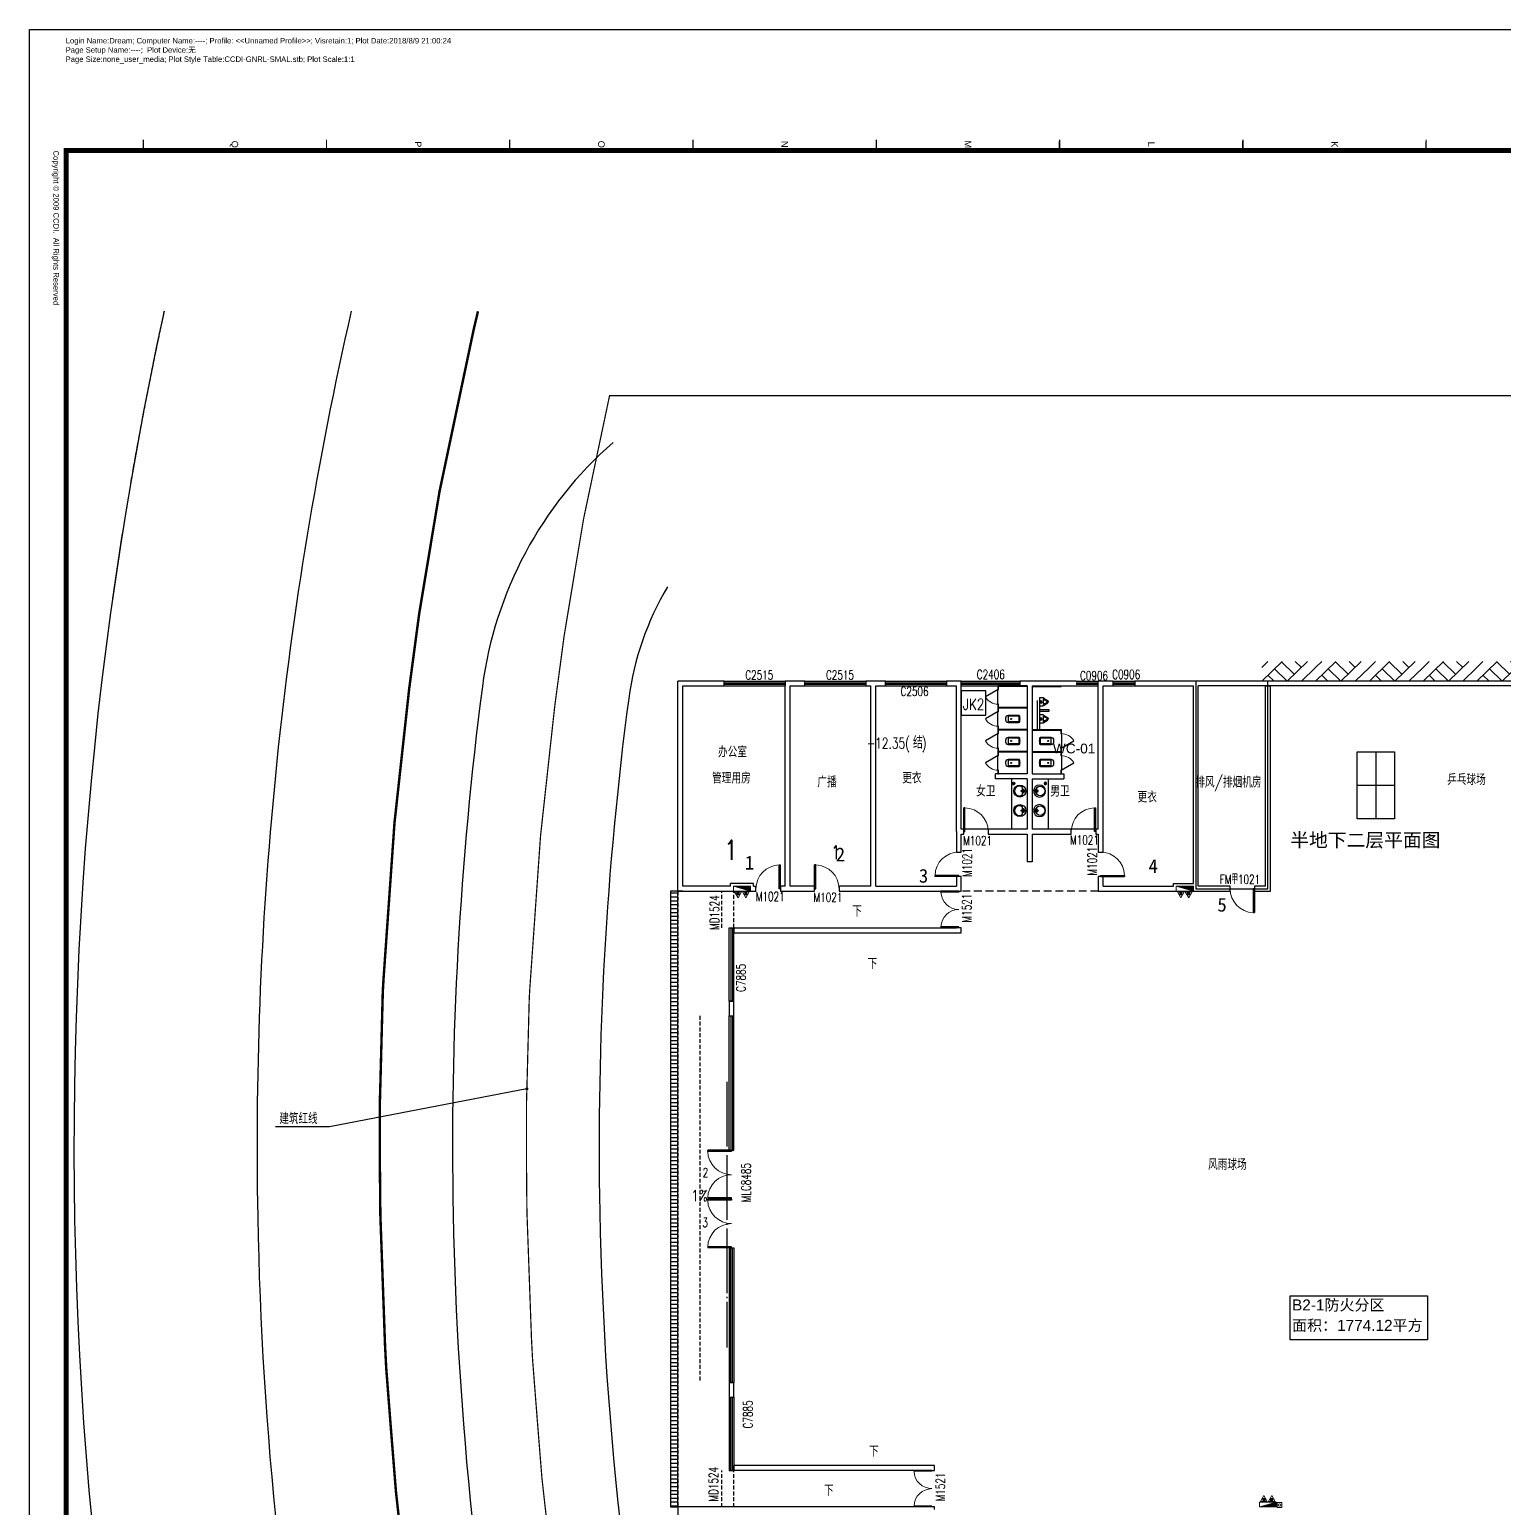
# Model space of a CAD drawing. Extents: x 447078 to 1776277, y 243534 to 519428.
# Drawn here: x 455770 to 516122, y 458683 to 519203 of the extents above; entities that cross this region are included whole.
import ezdxf
from ezdxf.enums import TextEntityAlignment as Align

# ---------------------------------------------------------------- set-up
doc = ezdxf.new("R2010")
doc.units = 0
doc.header["$LTSCALE"] = 1000
doc.header["$MEASUREMENT"] = 0
for name, pattern in [('$2$CCDID0GLB00001', [30, 26.5, -1.5, 0.5, -1.5]), ('ACAD_ISO04W100', [30.5, 24, -3, 0.5, -3]), ('BOUNDRY', [13.4, 10, -1, 0.2, -1, 0.2, -1]), ('DASHED', [19.05, 12.7, -6.35]), ('HIDDEN2', [4.7625, 3.175, -1.5875])]:
    doc.linetypes.add(name, pattern=pattern)
doc.layers.get('Defpoints').update_dxf_attribs({"color": 2, "lineweight": 15})
for name, color, linetype in [('$2$G-GRID', 1, '$2$CCDID0GLB00001'), ('A-AREA-FIRE', 40, 'Continuous'), ('A-DASH', 151, 'HIDDEN2'), ('A-DOOR', 2, 'Continuous'), ('A-DOOR-FIRE-IDEN', 2, 'Continuous'), ('A-DRAI', 61, 'Continuous'), ('A-FIXT', 211, 'Continuous'), ('A-HATH', 8, 'Continuous'), ('A-HIDN', 8, 'HIDDEN2'), ('A-ROAD', 4, 'Continuous'), ('A-SUMP', 1, 'Continuous'), ('A-WALL', 140, 'Continuous'), ('A-WIND', 2, 'Continuous'), ('A-WIND-IDEN', 4, 'Continuous'), ('DIM_LEAD', 3, 'Continuous'), ('G-0-XREF', 2, 'Continuous'), ('G-ANNO-NOTE', 80, 'Continuous'), ('LINE-BLDG', 3, 'BOUNDRY'), ('LINE-RED', 1, 'BOUNDRY'), ('P-设备房面积', 177, 'Continuous'), ('PUB_TEXT', 7, 'Continuous'), ('SITE-ROAD-CENT', 4, 'ACAD_ISO04W100'), ('图框CCDI_B0GA0+0.00$0$G-ANNO-TEXT', 33, 'Continuous'), ('图框CCDI_B0GA0+0.00$0$G-BORD', 3, 'Continuous'), ('球场', 33, 'Continuous')]:
    doc.layers.add(name, color=color, linetype=linetype)
for name, color, linetype, lineweight in [('P-AIRD-DRAI', 6, '人防排水', 50), ('P-COND', 151, '冷凝水', 50), ('P-HUDR-MISC', 13, 'Continuous', 25), ('P-HUDR-SILO', 71, 'Continuous', 20), ('体育文娱中心3F消火栓$0$P-HUDR-MISC', 13, 'Continuous', 20), ('洁具', 7, 'Continuous', 13)]:
    doc.layers.add(name, color=color, linetype=linetype, lineweight=lineweight)
doc.styles.add('_TCH_DIM', font='SIMPLEX', dxfattribs={"bigfont": 'GBCBIG'})
doc.styles.add('_TCH_WINDOW', font='SIMPLEX', dxfattribs={"height": 3.5, "bigfont": 'GBCBIG'})
doc.styles.add('CCDI_T_G01', font='')
doc.styles.add('CCDI_T_G02', font='simplex.shx', dxfattribs={"width": 0.8, "bigfont": 'zjdz.shx'})
doc.styles.add('CCDI_T_G03', font='')
doc.styles.add('DIM_FONT', font='txt', dxfattribs={"width": 0.8})
doc.styles.get("Standard").update_dxf_attribs({"font": 'simsun.ttc'})
doc.styles.add('图框CCDI_B0GA0+0.00$0$CCDI_T_G01', font='')
doc.styles.add('宋体－1', font='', dxfattribs={"width": 0.7})
doc.styles.get('CCDI_T_G01').set_extended_font_data('Arial')
doc.styles.get('CCDI_T_G03').set_extended_font_data('SimHei')
doc.styles.get('图框CCDI_B0GA0+0.00$0$CCDI_T_G01').set_extended_font_data('Arial')
doc.styles.get('宋体－1').set_extended_font_data('SimSun')
doc.linetypes.add('人防排水', pattern='A,46,["RFW",Standard,S=2,R=0,X=1.3,Y=-1],-8', length=54)
doc.linetypes.add('冷凝水', pattern='A,50,["N",Standard,S=2,R=0,X=1,Y=-1],-4', length=54)

# ---------------------------------------------------------------- blocks, each defined once
blk = doc.blocks.new('图框CCDI_B0GA0+0.00')
at = {"layer": 'Defpoints'}
blk.add_point((0, 0), dxfattribs=at)
at = {"layer": '图框CCDI_B0GA0+0.00$0$G-BORD'}
for p, q in [((3300, 38100), (3050, 38100)), ((3300, 38100), (3050, 38100)), ((3300, 33100), (3050, 33100)), ((3300, 33100), (3050, 33100)), ((3300, 28100), (3050, 28100)), ((3300, 28100), (3050, 28100))]:
    blk.add_line(p, q, dxfattribs=at)
blk.add_lwpolyline([(0, 84100), (118900, 84100), (118900, 0), (0, 0)], close=True, dxfattribs=at)
at = {"layer": '图框CCDI_B0GA0+0.00$0$G-BORD', "const_width": 140}
blk.add_lwpolyline([(3300, 83100), (117900, 83100), (117900, 1000), (3300, 1000)], close=True, dxfattribs=at)
at = {"layer": '图框CCDI_B0GA0+0.00$0$G-BORD', "const_width": 35}
for points in [[(3300, 38100), (3000, 38100)], [(3300, 33100), (3000, 33100)], [(3300, 28100), (3000, 28100)], [(3300, 23100), (3000, 23100)], [(3300, 18100), (3000, 18100)], [(3300, 13100), (3000, 13100)], [(3300, 8100), (3000, 8100)], [(3300, 3100), (3000, 3100)]]:
    blk.add_lwpolyline(points, dxfattribs=at)
at = {"layer": '图框CCDI_B0GA0+0.00$0$G-ANNO-TEXT', "style": '图框CCDI_B0GA0+0.00$0$CCDI_T_G01'}
for s, p in [('K', (3130, 35600)), ('L', (3130, 30600)), ('M', (3130, 25600)), ('N', (3130, 20600)), ('O', (3130, 15600)), ('P', (3130, 10600)), ('Q', (3130, 5600))]:
    blk.add_text(s, height=180, dxfattribs=at).set_placement(p, align=Align.MIDDLE_CENTER)
for s, p in [('Login Name:Dream; Computer Name:----; Profile: <<Unnamed Profile>>; Visretain:1; Plot Date:2018/8/9 21:00:24', (378, 985)), ('Page Size:none_user_media; Plot Style Table:CCDI-GNRL-SMAL.stb; Plot Scale:1:1', (883, 982)), ('Page Setup Name:----;  Plot Device:无', (631, 983))]:
    blk.add_text(s, height=150, rotation=90, dxfattribs=at).set_placement(p)
at = {"layer": '图框CCDI_B0GA0+0.00$0$G-ANNO-TEXT', "insert": (3300, 800), "char_height": 150, "width": 6667.42, "attachment_point": 1, "style": '图框CCDI_B0GA0+0.00$0$CCDI_T_G01'}
blk.add_mtext('{\\fArial|b0|i0|c0|p32;Copyright © 2009 CCDI.  All Rights Reserved}', dxfattribs=at)
blk = doc.blocks.new('M_E14')
at = {"layer": 'A-FIXT'}
blk.add_line((-116, -146), (109, -146), dxfattribs=at)
for points in [[(-185, 0), (-185, -10), (-165, -10)], [(-185, 0), (185, 0), (185, -10), (165, -10)], [(-137, -207), (-146, -194), (-153, -182), (-159, -172), (-163, -162), (-166, -154), (-168, -146), (-169, -139), (-170, -133), (-171, -127), (-172, -121), (-172, -115), (-173, -110), (-173, -104), (-173, -98), (-173, -92), (-173, -86), (-173, -79), (-173, -72), (-172, -64), (-171, -54), (-170, -44), (-168, -31), (-166, -17), (-164, -9)], [(-137, -207), (-135, -209), (-127, -217), (-120, -225), (-114, -232), (-109, -240), (-104, -247), (-100, -255), (-97, -262), (-93, -269), (-90, -277), (-87, -284), (-84, -291), (-81, -298), (-78, -304), (-75, -310), (-72, -316), (-69, -321), (-65, -325), (-62, -330), (-58, -334), (-54, -337), (-50, -341), (-45, -344), (-41, -346), (-37, -349), (-32, -351), (-27, -352), (-22, -354), (-17, -355), (-12, -355), (-11, -355)], [(128, -215), (126, -216), (117, -224), (110, -231), (104, -238), (98, -245), (93, -253), (88, -260), (84, -267), (80, -274), (77, -281), (73, -288), (70, -295), (67, -302), (64, -308), (60, -314), (57, -319), (53, -324), (49, -329), (46, -333), (42, -337), (37, -340), (33, -343), (29, -346), (24, -348), (19, -350), (15, -352), (10, -354), (-11, -355)], [(128, -215), (138, -202), (145, -191), (152, -180), (156, -171), (160, -163), (162, -156), (164, -149), (165, -142), (166, -136), (167, -130), (168, -125), (169, -119), (170, -114), (170, -108), (170, -102), (171, -96), (171, -89), (171, -82), (171, -73), (171, -64), (170, -53), (169, -41), (167, -27), (165, -10)], [(166, -14), (165, -9)]]:
    blk.add_lwpolyline(points, dxfattribs=at)
for radius in [47.3, 34.6, 22.1]:
    blk.add_circle((-4, -62), radius, dxfattribs=at)
for centre, radius, start, end in [((-387, -363), 346, 14.06156, 38.70013), ((-10, -276), 40.9, 183.65649, 351.93977), ((331, -366), 312, 135.28681, 164.39133)]:
    blk.add_arc(centre, radius, start, end, dxfattribs=at)
at = {"layer": 'A-FIXT', "width": 0.8, "flags": 9}
for tag in ['XSIZE', 'YSIZE']:
    blk.add_attdef(tag, (0, 0), '', height=0.5, dxfattribs=at)
blk = doc.blocks.new('2y2y2')
at = {"layer": 'A-FIXT'}
for p, q in [((-70, -133), (78, -108)), ((-64, -173), (-70, -133)), ((84, -148), (-64, -173)), ((0, 0), (20, -118)), ((27, -158), (47, -276)), ((78, -108), (84, -148))]:
    blk.add_line(p, q, dxfattribs=at)
for centre, radius in [((135, -119), 246), ((-15, -86), 26.7), ((2, -197), 26.7)]:
    blk.add_circle(centre, radius, dxfattribs=at)
blk.add_arc((160, -115), 197, 234.84289, 144.33755, dxfattribs=at)
at = {"layer": '洁具', "color": 8, "style": 'DIM_FONT', "text_generation_flag": 4, "width": 0.8, "flags": 9}
for tag in ['XSIZE', 'YSIZE']:
    blk.add_attdef(tag, (-109, -156), '', height=0.5, rotation=189.59022, dxfattribs=at)
blk = doc.blocks.new('DI LOU')
at = {"layer": 'A-FIXT'}
h = blk.add_hatch(dxfattribs=at)
h.set_pattern_fill('ANSI31', color=256, scale=10)
h.set_pattern_definition([(45, (-842091.153, -1894175.001), (-11.22532015, 11.22532015), [])])
h.paths.add_polyline_path([(-50, 0, 1), (50, 0, 1)])
blk.add_circle((0, 0), 50, dxfattribs=at)
blk = doc.blocks.new('$DorLib2D$00000002')
for p, q in [((-0.5, 0), (-0.5, 0.4875)), ((-0.475, 0.4875), (-0.5, 0.4875)), ((-0.475, 0), (-0.475, 0.4875)), ((0.475, 0), (0.475, 0.4875)), ((0.475, 0.4875), (0.5, 0.4875)), ((0.5, 0), (0.5, 0.4875)), ((-0.5, 0), (-0.475, 0)), ((0.5, 0), (0.475, 0))]:
    blk.add_line(p, q)
at = {"lineweight": 13}
for centre, start, end in [((-0.4875, 0), 0, 88.53072), ((0.4875, 0), 91.46928, 180)]:
    blk.add_arc(centre, 0.4875, start, end, dxfattribs=at)
blk = doc.blocks.new('$TCHSYS$WIN2D')
for p, q in [((-0.5, 0.5), (0.5, 0.5)), ((-0.5, 0.5), (-0.5, -0.5)), ((0.5, 0.5), (0.5, -0.5)), ((0.5, 0.167), (-0.5, 0.167)), ((0.5, -0.167), (-0.5, -0.167)), ((-0.5, -0.5), (0.5, -0.5))]:
    blk.add_line(p, q)
blk = doc.blocks.new('$DorLib2D$00000001')
for p, q in [((0.45, 0.975), (0.5, 0.975)), ((0.45, 0), (0.45, 0.975)), ((0.5, 0), (0.5, 0.975)), ((0.5, 0), (0.45, 0))]:
    blk.add_line(p, q)
at = {"lineweight": 13}
blk.add_arc((0.475, 0), 0.975, 91.46928, 180, dxfattribs=at)
blk = doc.blocks.new('$lvtry$00000200')
at = {"color": 0}
for p, q in [((-110, -40, 0), (-110, -470, 0)), ((100, -30, 0), (-100, -30, 0)), ((110, -470, 0), (110, -40, 0))]:
    blk.add_line(p, q, dxfattribs=at)
at = {"color": 0, "elevation": 0}
blk.add_lwpolyline([(100, 0), (-100, 0, 0.414214), (-140, -40), (-140, -480, 0.414214), (-30, -590), (30, -590, 0.414214), (140, -480), (140, -40, 0.414214)], format="xyb", close=True, dxfattribs=at)
blk.add_lwpolyline([(140, -470), (-140, -470)], dxfattribs=at)
at = {"color": 0}
blk.add_circle((0, -359, 0), 20, dxfattribs=at)
for centre, start, end in [((-100, -40, 0), 90, 180), ((100, -40, 0), 0, 90)]:
    blk.add_arc(centre, 10, start, end, dxfattribs=at)
for p in [(0, 0), (0, -359, 0)]:
    blk.add_point(p, dxfattribs=at)
blk = doc.blocks.new('$TCHSYS$APDOOR2D')
blk.add_line((0.5, 0), (0, 0.87))
at = {"lineweight": 13}
blk.add_arc((0.5, 0), 1, 120, 180, dxfattribs=at)
blk = doc.blocks.new('$LinePat$素土夯实')
at = {"color": 0}
for p, q in [((0, -210), (210, 0)), ((120, -300), (420, 0)), ((420, 0), (608, -188)), ((495, -300), (795, 0)), ((615, 0), (705, -90)), ((210, -210), (300, -300)), ((315, -105), (502, -293)), ((705, -300), (795, -210))]:
    blk.add_line(p, q, dxfattribs=at)
blk = doc.blocks.new('A$C7A4A6D2E')
at = {"layer": 'P-HUDR-SILO', "ltscale": 0.1}
for p, q in [((200, 200), (0, 200)), ((0, 200), (0, 0)), ((200, 0), (0, 0)), ((200, 200), (200, 0))]:
    blk.add_line(p, q, dxfattribs=at)
blk.add_circle((100, 100), 50, dxfattribs=at)
blk = doc.blocks.new('体育文娱中心3F消火栓$0$A$C59133534')
at = {"layer": '体育文娱中心3F消火栓$0$P-HUDR-MISC', "ltscale": 5}
blk.add_hatch(color=256, dxfattribs=at).paths.add_polyline_path([(50, 0), (-650, 200), (-650, 0)])
at = {"layer": '体育文娱中心3F消火栓$0$P-HUDR-MISC'}
h = blk.add_hatch(dxfattribs=at)
h.set_pattern_fill('JIS_WOOD', color=256, scale=20, style=0)
h.set_pattern_definition([(45, (39.371, -152.983), (-10, 10), [])])
h.paths.add_polyline_path([(-410.5, 259), (-410.5, 350), (-501.5, 350), (-501.5, 259)])
h = blk.add_hatch(dxfattribs=at)
h.set_pattern_fill('JIS_WOOD', color=256, scale=20, style=0)
h.set_pattern_definition([(45, (360.371, -152.983), (-10, 10), [])])
h.paths.add_polyline_path([(-89.5, 259), (-89.5, 350), (-180.5, 350), (-180.5, 259)])
for p, q in [((-650, 200), (50, 0)), ((-456, 469), (-595, 228)), ((-595, 228), (-317, 228)), ((-501.5, 259), (-501.5, 350)), ((-501.5, 350), (-410.5, 350)), ((-501.5, 259), (-410.5, 259)), ((-456, 469), (-317, 228)), ((-410.5, 259), (-410.5, 350)), ((-135, 469), (-274, 228)), ((-274, 228), (4, 228)), ((-180.5, 259), (-180.5, 350)), ((-180.5, 350), (-89.5, 350)), ((-180.5, 259), (-89.5, 259)), ((-135, 469), (4, 228)), ((-89.5, 259), (-89.5, 350))]:
    blk.add_line(p, q, dxfattribs=at)
at = {"layer": '体育文娱中心3F消火栓$0$P-HUDR-MISC', "ltscale": 5}
blk.add_lwpolyline([(-650, 200), (50, 200), (50, 0), (-650, 0)], close=True, dxfattribs=at)
blk = doc.blocks.new('地下二层消火栓')
at = {"layer": 'P-HUDR-MISC', "ltscale": 0.1, "rotation": 180}
for p in [(2230, 100600), (20350, 100600)]:
    blk.add_blockref('体育文娱中心3F消火栓$0$A$C59133534', p, dxfattribs=at)
at = {"layer": 'P-HUDR-MISC', "ltscale": 0.1, "xscale": -1}
blk.add_blockref('体育文娱中心3F消火栓$0$A$C59133534', (23750, 75200), dxfattribs=at)

msp = doc.modelspace()

# ---------------------------------------------------------------- hatches: boundary and pattern name
at = {"layer": 'A-DRAI'}
h = msp.add_hatch(dxfattribs=at)
h.set_pattern_fill('ANSI31', color=256, scale=100, angle=135)
h.set_pattern_definition([(180, (-0.008, 0.002), (-1e-14, -158.75), [])])
edge = h.paths.add_edge_path()
edge.add_line((482295.6, 483941.4), (481995.6, 483941.4))
edge.add_line((481995.6, 483941.4), (481995.6, 458741.4))
edge.add_line((481995.6, 458741.4), (482295.6, 458741.4))
edge.add_line((482295.6, 458741.4), (482295.6, 483941.4))

# ---------------------------------------------------------------- linework, layer by layer
at = {"layer": '$2$G-GRID', "ltscale": 0.1}
msp.add_lwpolyline([(484295.6, 476141.4), (484295.6, 465268.1)], dxfattribs=at)
at = {"layer": 'A-AREA-FIRE'}
msp.add_lwpolyline([(507350, 467376.5), (512969, 467376.5), (512969, 465578.5), (507350, 465578.5)], close=True, dxfattribs=at)
at = {"layer": 'A-DASH', "ltscale": 0.1}
msp.add_lwpolyline([(499495.6, 483941.4), (493895.6, 483941.4)], dxfattribs=at)
at = {"layer": 'A-DOOR'}
for p, q in [((494995.6, 486481.4), (493995.6, 486481.4)), ((499395.6, 486481.4), (498395.6, 486481.4))]:
    msp.add_line(p, q, dxfattribs=at)
at = {"layer": 'A-DRAI'}
msp.add_lwpolyline([(482295.6, 483941.4), (481995.6, 483941.4), (481995.6, 458741.4), (482295.6, 458741.4), (482295.6, 483941.4)], dxfattribs=at)
at = {"layer": 'A-FIXT'}
for p, q in [((496595.6, 492341.4), (495395.6, 492341.4)), ((495395.6, 492341.4), (495395.6, 492191.4)), ((495395.6, 492191.4), (495420.6, 492191.4)), ((496595.6, 492316.4), (495420.6, 492316.4)), ((495420.6, 492191.4), (495420.6, 492316.4)), ((496595.6, 492316.4), (496595.6, 492341.4)), ((496795.6, 492341.4), (497983.1, 492341.4)), ((496795.6, 492341.4), (496795.6, 492316.4)), ((496795.6, 492316.4), (497983.1, 492316.4)), ((497983.1, 492341.4), (497983.1, 492316.4)), ((495420.6, 491591.4), (495395.6, 491591.4)), ((495395.6, 491591.4), (495395.6, 491441.4)), ((495395.6, 491441.4), (495395.6, 491291.4)), ((495420.6, 491453.9), (495420.6, 491591.4)), ((496595.6, 491453.9), (495420.6, 491453.9)), ((496595.6, 491428.9), (495420.6, 491428.9)), ((495420.6, 491291.4), (495420.6, 491428.9)), ((496595.6, 491428.9), (496595.6, 491453.9)), ((495395.6, 491291.4), (495420.6, 491291.4)), ((495420.6, 490691.4), (495395.6, 490691.4)), ((495395.6, 490691.4), (495395.6, 490541.4)), ((495395.6, 490541.4), (495395.6, 490391.4)), ((495395.6, 490391.4), (495420.6, 490391.4)), ((495420.6, 490553.9), (495420.6, 490691.4)), ((496595.6, 490553.9), (495420.6, 490553.9)), ((496595.6, 490528.9), (495420.6, 490528.9)), ((495420.6, 490391.4), (495420.6, 490528.9)), ((496595.6, 490528.9), (496595.6, 490553.9)), ((496795.6, 490553.9), (497995.6, 490553.9)), ((496795.6, 490553.9), (496795.6, 490528.9)), ((496795.6, 490528.9), (497970.6, 490528.9)), ((497970.6, 490528.9), (497970.6, 490391.4)), ((497970.6, 490391.4), (497995.6, 490391.4)), ((497995.6, 490391.4), (497995.6, 490553.9)), ((495420.6, 489791.4), (495395.6, 489791.4)), ((495395.6, 489791.4), (495395.6, 489641.4)), ((495395.6, 489641.4), (495395.6, 489491.4)), ((495420.6, 489653.9), (495420.6, 489791.4)), ((496595.6, 489653.9), (495420.6, 489653.9)), ((496595.6, 489628.9), (495420.6, 489628.9)), ((495420.6, 489491.4), (495420.6, 489628.9)), ((496595.6, 489628.9), (496595.6, 489653.9)), ((496795.6, 489653.9), (497970.6, 489653.9)), ((496795.6, 489653.9), (496795.6, 489628.9)), ((496795.6, 489628.9), (497970.6, 489628.9)), ((497995.6, 489791.4), (497970.6, 489791.4)), ((497970.6, 489791.4), (497970.6, 489653.9)), ((497970.6, 489628.9), (497970.6, 489491.4)), ((497995.6, 489641.4), (497995.6, 489791.4)), ((497995.6, 489491.4), (497995.6, 489641.4)), ((495395.6, 489491.4), (495420.6, 489491.4)), ((497970.6, 489491.4), (497995.6, 489491.4)), ((495420.6, 488891.4), (495395.6, 488891.4)), ((495395.6, 488891.4), (495395.6, 488741.4)), ((495395.6, 488741.4), (495420.6, 488741.4)), ((495420.6, 488741.4), (495420.6, 488891.4)), ((495945.6, 488541.4), (495945.6, 486481.4)), ((497445.6, 488541.4), (497445.6, 486481.4)), ((497995.6, 488891.4), (497970.6, 488891.4)), ((497970.6, 488891.4), (497970.6, 488741.4)), ((497970.6, 488741.4), (497995.6, 488741.4)), ((497995.6, 488741.4), (497995.6, 488891.4))]:
    msp.add_line(p, q, dxfattribs=at)
for points in [[(495395.6, 491591.4), (495395.6, 492191.4)], [(496995.6, 491741.4), (496995.6, 490553.9)], [(497095.6, 491741.4), (497095.6, 490553.9)], [(495395.6, 490691.4), (495395.6, 491291.4)], [(495395.6, 489791.4), (495395.6, 490391.4)], [(497995.6, 490391.4), (497995.6, 489791.4)], [(495395.6, 488891.4), (495395.6, 489491.4)], [(497995.6, 489491.4), (497995.6, 488891.4)]]:
    msp.add_lwpolyline(points, dxfattribs=at)
at = {"layer": 'A-FIXT', "elevation": 0}
msp.add_lwpolyline([(497095.6, 491316.4), (497495.6, 491316.4), (497495.6, 491366.4), (497095.6, 491366.4)], dxfattribs=at)
at = {"layer": 'A-FIXT'}
for points in [[(494444.1, 489152.6, 0, 0, 0), (494793, 488866.6, 60, 0, 0), (494932.2, 488752.5, 0, 0, 0)], [(499110.8, 489496.5, 0, 0, 0), (498761.8, 489210.5, 60, 0, 0), (498622.6, 489096.4, 0, 0, 0)], [(495337.9, 487803.4, 0, 0, 0), (495689.8, 488085.8, 60, 0, 0), (495830.2, 488198.4, 0, 0, 0)], [(498036.1, 487803.4, 0, 0, 0), (497684.2, 488085.8, 60, 0, 0), (497543.8, 488198.4, 0, 0, 0)], [(483630, 471118.1, 0, 0, 0), (482612.3, 471118.1, 60, 0, 0), (482432.3, 471118.1, 0, 0, 0)]]:
    msp.add_lwpolyline(points, format="xyseb", dxfattribs=at)
at = {"layer": 'A-HIDN', "ltscale": 0.05}
for p, q in [((484095.6, 482441.4), (484095.6, 483941.4)), ((484595.6, 482441.4), (484595.6, 483941.4)), ((484095.6, 458741.4), (484095.6, 460241.4)), ((484595.6, 458741.4), (484595.6, 460241.4))]:
    msp.add_line(p, q, dxfattribs=at)
for points in [[(482295.6, 483941.4), (482295.9, 458741.4)], [(483195.6, 478841.4), (483195.6, 463841.4)]]:
    msp.add_lwpolyline(points, dxfattribs=at)
at = {"layer": 'A-ROAD'}
msp.add_lwpolyline([(461275.9, 507674.3, 0.1391346), (466671.5, 420212.5)], format="xyb", dxfattribs=at)
for centre, radius, start, end in [((618289, 473521.2), 153211.6, 167.119702, 181.089959), ((490164.2, 490244.3), 16000, 131.107622, 172.563694), ((492181.4, 490244.3), 12000, 149.137437, 172.446105), ((618289, 473521.2), 145211.6, 172.563694, 181.110137), ((618289, 473521.2), 139211.6, 172.446105, 181.11829), ((618289, 473521.2), 153211.6, 181.089959, 190.888343), ((618289, 473521.2), 145211.6, 181.110137, 190.972426), ((618289, 473521.2), 139211.6, 181.11829, 192.202691)]:
    msp.add_arc(centre, radius, start, end, dxfattribs=at)
at = {"layer": 'A-SUMP'}
msp.add_lwpolyline([(493895.6, 492141.4), (493895.6, 491141.4), (494895.6, 491141.4), (494895.6, 492141.4)], close=True, dxfattribs=at)
at = {"layer": 'A-WALL'}
for p, q in [((482295.6, 483941.4), (482295.6, 492541.4)), ((484195.6, 492541.4), (482295.6, 492541.4)), ((482495.6, 484141.4), (482495.6, 492341.4)), ((482495.6, 492341.4), (484195.6, 492341.4)), ((484195.6, 492341.4), (484195.6, 492541.4)), ((486795.6, 492541.4), (486695.6, 492541.4)), ((486695.6, 492541.4), (486695.6, 492341.4)), ((486695.6, 484141.4), (486695.6, 492341.4)), ((487495.6, 492541.4), (486795.6, 492541.4)), ((486895.6, 484141.4), (486895.6, 492341.4)), ((486895.6, 492341.4), (487495.6, 492341.4)), ((487495.6, 492341.4), (487495.6, 492541.4)), ((487495.6, 492341.4), (487495.6, 492541.4)), ((490295.6, 492541.4), (489995.6, 492541.4)), ((489995.6, 492541.4), (489995.6, 492341.4)), ((489995.6, 492341.4), (490195.6, 492341.4)), ((490195.6, 484141.4), (490195.6, 492341.4)), ((490795.6, 492541.4), (490295.6, 492541.4)), ((490395.6, 484141.4), (490395.6, 492341.4)), ((490395.6, 492341.4), (490795.6, 492341.4)), ((490795.6, 492341.4), (490795.6, 492541.4)), ((493795.6, 492541.4), (493295.6, 492541.4)), ((493295.6, 492541.4), (493295.6, 492341.4)), ((493295.6, 492341.4), (493695.6, 492341.4)), ((493695.6, 486381.4), (493695.6, 492341.4)), ((493895.6, 492541.4), (493795.6, 492541.4)), ((493895.6, 492341.4), (493895.6, 492541.4)), ((493895.6, 486481.4), (493895.6, 492341.4)), ((496695.6, 492541.4), (496295.6, 492541.4)), ((496295.6, 492541.4), (496295.6, 492341.4)), ((496295.6, 492341.4), (496595.6, 492341.4)), ((496595.6, 492341.4), (496595.6, 488741.4)), ((498595.6, 492541.4), (496695.6, 492541.4)), ((496795.6, 492341.4), (498595.6, 492341.4)), ((496795.6, 492341.4), (496795.6, 488741.4)), ((500095.6, 492541.4), (499495.6, 492541.4)), ((499495.6, 486481.4), (499495.6, 492541.4)), ((499695.6, 492341.4), (500095.6, 492341.4)), ((499695.6, 486381.4), (499695.6, 492341.4)), ((500095.6, 492541.4), (500095.6, 492341.4)), ((503495.6, 492541.4), (500995.6, 492541.4)), ((501095.6, 492541.4), (500995.6, 492541.4)), ((500995.6, 492541.4), (500995.6, 492341.4)), ((500995.6, 492341.4), (503395.6, 492341.4)), ((503395.6, 484261.4), (503395.6, 492341.4)), ((522695.6, 492541.4), (503495.6, 492541.4)), ((503595.6, 484141.4), (503595.6, 492341.4)), ((522595.6, 492341.4), (503595.6, 492341.4)), ((506345.6, 484141.4), (506345.6, 492341.4)), ((506345.6, 492341.4), (506545.6, 492341.4)), ((506545.6, 483941.4), (506545.6, 492341.4)), ((496595.6, 488741.4), (495295.6, 488741.4)), ((495295.6, 488541.4), (495295.6, 488741.4)), ((496595.6, 488541.4), (495295.6, 488541.4)), ((496595.6, 488541.4), (496595.6, 486481.4)), ((496795.6, 488741.4), (498095.6, 488741.4)), ((496795.6, 488541.4), (496795.6, 486481.4)), ((496795.6, 488541.4), (498095.6, 488541.4)), ((498095.6, 488741.4), (498095.6, 488541.4)), ((493695.6, 486381.4), (493695.6, 485541.4)), ((493995.6, 486481.4), (493895.6, 486481.4)), ((493895.6, 486281.4), (493995.6, 486281.4)), ((493895.6, 485541.4), (493895.6, 486281.4)), ((493995.6, 486281.4), (493995.6, 486481.4)), ((496595.6, 486481.4), (494995.6, 486481.4)), ((494995.6, 486481.4), (494995.6, 486281.4)), ((494995.6, 486281.4), (496595.6, 486281.4)), ((496595.6, 486281.4), (496595.6, 485141.4)), ((498395.6, 486481.4), (496795.6, 486481.4)), ((496795.6, 486281.4), (498395.6, 486281.4)), ((496795.6, 486281.4), (496795.6, 485141.4)), ((498395.6, 486281.4), (498395.6, 486481.4)), ((499495.6, 486481.4), (499395.6, 486481.4)), ((499395.6, 486481.4), (499395.6, 486281.4)), ((499395.6, 486281.4), (499495.6, 486281.4)), ((499495.6, 486281.4), (499495.6, 485541.4)), ((499695.6, 485541.4), (499695.6, 486381.4)), ((493695.6, 485541.4), (493895.6, 485541.4)), ((499495.6, 485541.4), (499695.6, 485541.4)), ((496795.6, 485141.4), (496595.6, 485141.4)), ((485395.6, 484261.4), (484455.6, 484261.4)), ((484455.6, 484141.4), (484455.6, 484261.4)), ((485395.6, 484141.4), (485395.6, 484261.4)), ((493895.6, 484541.4), (493695.6, 484541.4)), ((493695.6, 484541.4), (493695.6, 484141.4)), ((493895.6, 484041.4), (493895.6, 484541.4)), ((499695.6, 484541.4), (499495.6, 484541.4)), ((499495.6, 484541.4), (499495.6, 483941.4)), ((499695.6, 484141.4), (499695.6, 484541.4)), ((502575.6, 484261.4), (503395.6, 484261.4)), ((502575.6, 484141.4), (502575.6, 484261.4)), ((482295.6, 483941.4), (482295.6, 483941.4)), ((482495.6, 483941.4), (482295.6, 483941.4)), ((482295.6, 483941.4), (485495.6, 483941.4)), ((484455.6, 484141.4), (482495.6, 484141.4)), ((482495.6, 483941.4), (482495.6, 483941.4)), ((485395.6, 484141.4), (485495.6, 484141.4)), ((485495.6, 483941.4), (485495.6, 484141.4)), ((486695.6, 484141.4), (486495.6, 484141.4)), ((486495.6, 484141.4), (486495.6, 483941.4)), ((486495.6, 483941.4), (486795.6, 483941.4)), ((486795.6, 483941.4), (487895.6, 483941.4)), ((487895.6, 484141.4), (486895.6, 484141.4)), ((487895.6, 483941.4), (487895.6, 484141.4)), ((490195.6, 484141.4), (488895.6, 484141.4)), ((488895.6, 484141.4), (488895.6, 483941.4)), ((488895.6, 483941.4), (490295.6, 483941.4)), ((490295.6, 483941.4), (493695.6, 483941.4)), ((490395.6, 484141.4), (493695.6, 484141.4)), ((493695.6, 483941.4), (493895.6, 483941.4)), ((493895.6, 483941.4), (493895.6, 484041.4)), ((499495.6, 483941.4), (503495.6, 483941.4)), ((499695.6, 484141.4), (502575.6, 484141.4)), ((503495.6, 483941.4), (504895.6, 483941.4)), ((504895.6, 484141.4), (503595.6, 484141.4)), ((504895.6, 483941.4), (504895.6, 484141.4)), ((506345.6, 484141.4), (505895.6, 484141.4)), ((505895.6, 484141.4), (505895.6, 483941.4)), ((505895.6, 483941.4), (506545.6, 483941.4)), ((484395.6, 482441.4), (484595.6, 482441.4)), ((484595.6, 482441.4), (493695.6, 482441.4)), ((484595.6, 482441.4), (484595.6, 482241.4)), ((493895.6, 482441.4), (493695.6, 482441.4)), ((493895.6, 482241.4), (493895.6, 482441.4)), ((484595.6, 482241.4), (493895.6, 482241.4)), ((484395.6, 479441.4), (484395.6, 478841.4)), ((484595.6, 479441.4), (484395.6, 479441.4)), ((484595.6, 478841.4), (484595.6, 479441.4)), ((484395.6, 478841.4), (484595.6, 478841.4)), ((484395.6, 463841.4), (484395.6, 463241.4)), ((484595.6, 463841.4), (484395.6, 463841.4)), ((484595.6, 463241.4), (484595.6, 463841.4)), ((484395.6, 463241.4), (484595.6, 463241.4)), ((484395.6, 460241.4), (484595.6, 460241.4)), ((492795.6, 460441.4), (484595.6, 460441.4)), ((484595.6, 460241.4), (484595.6, 460441.4)), ((492595.6, 460241.4), (484595.6, 460241.4)), ((492595.6, 460241.4), (492795.6, 460241.4)), ((492795.6, 460241.4), (492795.6, 460441.4)), ((492595.6, 458741.4), (482295.6, 458741.4)), ((482295.6, 458741.4), (482295.6, 451041.4)), ((492795.6, 458741.4), (492595.6, 458741.4)), ((492795.6, 458641.4), (492795.6, 458741.4))]:
    msp.add_line(p, q, dxfattribs=at)
at = {"layer": 'A-WIND'}
for p, q in [((484195.6, 492541.4), (486695.6, 492541.4)), ((484195.6, 492474.7), (486695.6, 492474.7)), ((484195.6, 492408.1), (486695.6, 492408.1)), ((484195.6, 492341.4), (486695.6, 492341.4)), ((487495.6, 492541.4), (489995.6, 492541.4)), ((487495.6, 492474.7), (489995.6, 492474.7)), ((487495.6, 492408.1), (489995.6, 492408.1)), ((487495.6, 492341.4), (489995.6, 492341.4)), ((490795.6, 492541.4), (493295.6, 492541.4)), ((490795.6, 492474.7), (493295.6, 492474.7)), ((490795.6, 492408.1), (493295.6, 492408.1)), ((490795.6, 492341.4), (493295.6, 492341.4)), ((493895.6, 492541.4), (496295.6, 492541.4)), ((493895.6, 492474.7), (496295.6, 492474.7)), ((493895.6, 492408.1), (496295.6, 492408.1)), ((493895.6, 492341.4), (496295.6, 492341.4)), ((498595.6, 492541.4), (499495.6, 492541.4)), ((498595.6, 492474.7), (499495.6, 492474.7)), ((498595.6, 492408.1), (499495.6, 492408.1)), ((498595.6, 492341.4), (499495.6, 492341.4)), ((500095.6, 492541.4), (500995.6, 492541.4)), ((500095.6, 492474.7), (500995.6, 492474.7)), ((500095.6, 492408.1), (500995.6, 492408.1)), ((500095.6, 492341.4), (500995.6, 492341.4))]:
    msp.add_line(p, q, dxfattribs=at)
at = {"layer": 'DIM_LEAD'}
for p, q in [((476120.7, 475853.5), (468048.9, 474302.4)), ((468048.9, 474302.4), (465834.1, 474302.4))]:
    msp.add_line(p, q, dxfattribs=at)
at = {"layer": 'DIM_LEAD', "const_width": 60}
msp.add_lwpolyline([(476150.1, 475859.2, 1), (476091.2, 475847.9, 1)], format="xyb", close=True, dxfattribs=at)
at = {"layer": 'LINE-BLDG', "ltscale": 0.1, "const_width": 50}
msp.add_lwpolyline([(530444.6, 504220.5), (479503.2, 504220.5), (478440.2, 499178.9), (477647.2, 494410.9), (477259.3, 491506.8), (476679.8, 486213.4), (476240.6, 479967.3), (476218.2, 479579.2), (476120.5, 475847.5), (476102.7, 475216), (476102.7, 472878.4), (476121.7, 470835.9), (476307.2, 465662.5), (476350.8, 464816.1), (476524.3, 462570.8), (476736.1, 459923.2), (477085.1, 456801.7)], dxfattribs=at)
at = {"layer": 'LINE-RED', "ltscale": 0.1, "const_width": 100}
msp.add_lwpolyline([(474119.3, 507674.3), (473943.9, 506930.5), (472543.9, 500290.5), (471713.9, 495300.5), (471303.9, 492230.5), (470703.9, 486750.5), (470253.9, 480350.5), (470223.9, 479830.5), (470123.9, 476010.5), (470103.9, 475300.5), (470103.9, 472850.5), (470123.9, 470700.5), (470313.9, 465400.5), (470363.9, 464430.5), (470363.9, 464430.5), (470543.9, 462100.5), (470763.9, 459350.5), (471123.9, 456130.5)], dxfattribs=at)
at = {"layer": 'P-设备房面积'}
msp.add_lwpolyline([(503495.6, 484041.4), (506445.6, 484041.4), (506445.6, 492541.4), (503495.6, 492541.4)], close=True, dxfattribs=at)
at = {"layer": 'SITE-ROAD-CENT', "ltscale": 0.3}
msp.add_lwpolyline([(461275.9, 507674.3, 0.0186099), (459165.1, 495918.9, 0.0186099)], format="xyb", dxfattribs=at)
at = {"layer": '球场'}
msp.add_line((510858.1, 489641.4, 0), (510858.1, 486901.4, 0), dxfattribs=at)
at = {"layer": '球场', "linetype": 'DASHED'}
msp.add_line((511620.6, 488271.4, 0), (510095.6, 488271.4, 0), dxfattribs=at)
at = {"layer": '球场', "elevation": 0}
msp.add_lwpolyline([(511620.6, 489641.4), (511620.6, 486901.4), (510095.6, 486901.4), (510095.6, 489641.4)], close=True, dxfattribs=at)

# ---------------------------------------------------------------- block references
at = {"layer": 'A-DOOR'}
for name, p, xscale, yscale, zscale, rotation in [('$DorLib2D$00000001', (494495.6, 486381.4), -1000, 1000, -1000, 359.9999999977079), ('$DorLib2D$00000001', (498895.6, 486381.4), -1000, -1000, -1000, 180.0000000022921), ('$DorLib2D$00000001', (493795.6, 485041.4), -1000, 1000, -1000, 89.99999999770789), ('$DorLib2D$00000001', (499595.6, 485041.4), -1000, -1000, -1000, 90.00000000229211), ('$DorLib2D$00000001', (485995.6, 484041.4), -1000, -1000, -1000, 180.0000000022921), ('$DorLib2D$00000001', (488395.6, 484041.4), -1000, 1000, -1000, 359.9999999977079), ('$DorLib2D$00000002', (493795.6, 483191.4), -1500, 1500, -1500, 89.99998872325096), ('$DorLib2D$00000001', (505395.6, 484041.4), 1000, -1000, 1000, 359.9999999913503), ('$DorLib2D$00000002', (484495.6, 472341.4), 2000, -2000, 2000, 270.0000000170593), ('$DorLib2D$00000002', (484495.6, 470341.4), 2000, -2000, 2000, 270.0000000170593), ('$DorLib2D$00000002', (492695.6, 459491.4), 1500, -1500, 1500, 269.9999949435531)]:
    msp.add_blockref(name, p, dxfattribs=dict(at, xscale=xscale, yscale=yscale, zscale=zscale, rotation=rotation))
at = {"layer": 'A-FIXT', "xscale": -600, "yscale": -600, "zscale": 25}
for p, rotation in [((495408.1, 491891.4), 270.000000008434), ((495408.1, 490991.4), 270.000000008434), ((495408.1, 490091.4), 270.000000008434), ((497983.1, 490091.4), 90.00000000843399), ((495408.1, 489191.4), 270.000000008434), ((497983.1, 489191.4), 90.00000000843399)]:
    msp.add_blockref('$TCHSYS$APDOOR2D', p, dxfattribs=dict(at, rotation=rotation))
at = {"layer": 'A-FIXT', "xscale": -1, "rotation": 90}
for p in [(497095.6, 491687.3, 0), (497095.6, 490987.3, 0)]:
    msp.add_blockref('M_E14', p, dxfattribs=at)
at = {"layer": 'A-FIXT'}
for p, rotation in [((496295.6, 490991.4, 0), 270.0000000084366), ((496295.6, 490091.4, 0), 270.0000000084366), ((497095.6, 490091.4, 0), 90.00000000843669), ((496295.6, 489191.4, 0), 270.0000000084366), ((497095.6, 489191.4, 0), 90.00000000843669)]:
    msp.add_blockref('$lvtry$00000200', p, dxfattribs=dict(at, rotation=rotation))
at = {"layer": 'A-FIXT', "extrusion": (0, 0, -1), "xscale": -1, "zscale": -1, "rotation": 60.29910538683789}
msp.add_blockref('DI LOU', (-496037, 488351.2), dxfattribs=at)
at = {"layer": 'A-FIXT', "extrusion": (0, 0, -1), "zscale": -1, "rotation": 299.7008946131621}
msp.add_blockref('DI LOU', (-497337, 488351.2), dxfattribs=at)
at = {"layer": 'A-HATH', "xscale": 2.767294352193545, "yscale": 2.666666666666667, "zscale": 2.666666666666667, "rotation": 179.9999979087693}
for p in [(508395.6, 492541.4), (510595.6, 492541.4), (512795.6, 492541.4), (514995.6, 492541.4), (517195.6, 492541.4)]:
    msp.add_blockref('$LinePat$素土夯实', p, dxfattribs=at)
at = {"layer": 'A-WIND', "yscale": -200, "rotation": 270.0000000170593}
for p, xscale, zscale in [((484495.6, 480941.4), -3000.000053115247, -3000.000053115247), ((484495.6, 476091.4), -5499.999965811119, -5499.999965811119), ((484495.6, 466591.4), 5499.99999087202, 5499.99999087202), ((484495.6, 461741.4), 2999.99994826701, 2999.99994826701)]:
    msp.add_blockref('$TCHSYS$WIN2D', p, dxfattribs=dict(at, xscale=xscale, zscale=zscale))
at = {"layer": 'G-0-XREF', "xscale": 1.5, "yscale": 1.5, "zscale": 1.5, "rotation": 270}
msp.add_blockref('图框CCDI_B0GA0+0.00', (455770.2, 519203.4), dxfattribs=at)
at = {"layer": 'P-AIRD-DRAI', "ltscale": 0.1}
msp.add_blockref('A$C7A4A6D2E', (506818.5, 458724.2), dxfattribs=at)
at = {"layer": 'P-COND', "ltscale": 0.15}
msp.add_blockref('地下二层消火栓', (482395.6, 383541.4), dxfattribs=at)
at = {"layer": '洁具', "rotation": 170.4097759054025}
for p in [(496405.2, 487901.6), (496405.2, 487101.6)]:
    msp.add_blockref('2y2y2', p, dxfattribs=at)
at = {"layer": '洁具', "xscale": -1, "rotation": 189.5902240945975}
for p in [(496986, 487901.6), (496986, 487101.6)]:
    msp.add_blockref('2y2y2', p, dxfattribs=at)

# ---------------------------------------------------------------- texts
at = {"layer": 'A-AREA-FIRE', "style": 'CCDI_T_G01'}
for s, p in [('B2-1防火分区', (507431.5, 466784.6)), ('面积：1774.12平方', (507431.5, 465949.6))]:
    msp.add_text(s, height=450, dxfattribs=at).set_placement(p)
at = {"layer": 'A-DOOR-FIRE-IDEN', "style": '_TCH_WINDOW', "width": 0.705882}
for s, p in [('FM甲1021', (504477.2, 484242.2)), ('   2', (482719.8, 472234.9)), ('   3', (482707.4, 470196.9))]:
    msp.add_text(s, height=375, rotation=360, dxfattribs=at).set_placement(p)
at = {"layer": 'A-FIXT', "style": 'CCDI_T_G02', "width": 0.8}
msp.add_text('1%%%', height=450, dxfattribs=at).set_placement((482844.2, 471253.4))
at = {"layer": 'A-HATH', "insert": (484195.5, 486028.4), "char_height": 800, "attachment_point": 1, "style": 'CCDI_T_G02'}
msp.add_mtext_dynamic_manual_height_columns('{\\C1;1}', width=1576.891, gutter_width=4000, heights=[0], dxfattribs=at)
at = {"layer": 'A-HATH', "insert": (488567.6, 485816), "char_height": 563.29, "width": 540.759, "attachment_point": 1, "style": 'CCDI_T_G02'}
msp.add_mtext(' 1', dxfattribs=at)
at = {"layer": 'A-WIND-IDEN', "style": '_TCH_WINDOW', "width": 0.705882}
for s, rotation, p in [('C2515', 360, (485059.1, 492603.8)), ('C2515', 360, (488359.1, 492603.8)), ('C2406', 360, (494530.8, 492624.9)), ('C0906', 360, (498755.9, 492577)), ('C0906', 360, (500071.3, 492624.9)), ('C2506', 360, (491412.3, 491932.8)), ('M1021', 360, (493974.8, 485825.3)), ('M1021', 360, (498347.1, 485847.9)), ('M1021', 90, (494321.5, 484528.3)), ('M1021', 90, (499442.7, 484581.1)), ('MD1524', 90, (483987.8, 482354.3)), ('M1021', 360, (485487.6, 483538.6)), ('M1021', 360, (487849.8, 483505.7)), ('M1521', 90, (494308.8, 482658.3)), ('C7885', 90, (485067, 479823.2)), ('MLC8485', 90, (485277.7, 471205.6)), ('C7885', 90, (485352, 461955.2)), ('MD1524', 90, (483943.8, 458960.9)), ('M1521', 90, (493228.9, 458970.6))]:
    msp.add_text(s, height=375, rotation=rotation, dxfattribs=at).set_placement(p)
at = {"layer": 'G-ANNO-NOTE'}
for s, height, style, width, p in [('JK2', 450, 'CCDI_T_G02', 0.8, (493961.3, 491366.6)), ('-12.35(', 446.25, '_TCH_DIM', 0.705882, (490028.8, 489776.2)), (')', 446.2, '_TCH_DIM', 0.705882, (492287.4, 489776.2)), ('办公室', 450, 'CCDI_T_G02', 0.8, (483940.7, 489418.4)), ('管理用房', 450, 'CCDI_T_G02', 0.8, (483697.1, 488346.4)), ('广播', 450, 'CCDI_T_G02', 0.8, (488005.7, 488191.7)), ('更衣', 450, 'CCDI_T_G02', 0.8, (491479.3, 488353.5)), ('排风/排烟机房', 450, 'CCDI_T_G02', 0.8, (503468.8, 488180.8)), ('乒乓球场', 450, 'CCDI_T_G02', 0.8, (513775.4, 488286.7)), ('女卫', 450, 'CCDI_T_G02', 0.8, (494503.3, 487813.3)), ('男卫', 450, 'CCDI_T_G02', 0.8, (497540.9, 487813.3)), ('更衣', 450, 'CCDI_T_G02', 0.8, (501107.5, 487571.4)), ('下', 450, 'CCDI_T_G02', 0.8, (489436.2, 482901.3)), ('下', 450, 'CCDI_T_G02', 0.8, (490063.8, 480756.6)), ('风雨球场', 450, 'CCDI_T_G02', 0.8, (503994.3, 472534.5)), ('下', 450, 'CCDI_T_G02', 0.8, (490122.8, 460798.8)), ('下', 450, 'CCDI_T_G02', 0.8, (488278, 459192))]:
    msp.add_text(s, height=height, dxfattribs=dict(at, style=style, width=width)).set_placement(p)
for s, height, style, p in [('结', 506.4, '_TCH_DIM', (491918.8, 489776.2)), ('WC-01', 400, 'CCDI_T_G01', (497644.7, 489581.4)), ('半地下二层平面图', 563.29, 'CCDI_T_G03', (507357.2, 485754.2)), ('     1', 563.29, 'CCDI_T_G03', (483124, 484829.8)), ('     2', 563.29, 'CCDI_T_G03', (486844.2, 485166)), ('     3', 563.29, 'CCDI_T_G03', (490244.2, 484291)), ('     4', 563.29, 'CCDI_T_G03', (499644.2, 484691)), ('      5', 563.29, 'CCDI_T_G03', (502077.2, 483108))]:
    msp.add_text(s, height=height, dxfattribs=dict(at, style=style)).set_placement(p)
at = {"layer": 'PUB_TEXT', "style": '宋体－1', "width": 0.7}
msp.add_text('建筑红线', height=398.73, dxfattribs=at).set_placement((465991.6, 474459.9))

doc.saveas('drawing.dxf')
